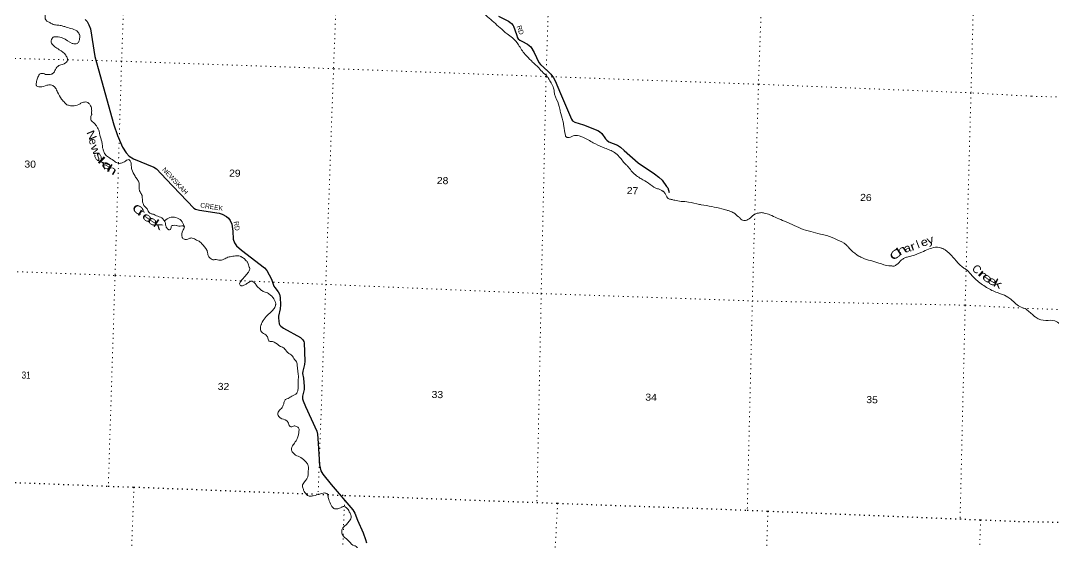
# Model space of a CAD drawing. Header units: feet. Extents: x -757852 to -501257, y -360805 to -170898.
# Drawn here: x -715126 to -689330, y -207059 to -194042 of the extents above; entities that cross this region are included whole.
import ezdxf
from ezdxf.enums import TextEntityAlignment as Align

# ---------------------------------------------------------------- set-up
doc = ezdxf.new("R2010")
doc.units = ezdxf.units.FT
doc.header["$LTSCALE"] = 80
doc.linetypes.add('DOTTED', pattern=[1.5, 0.3, -1.2])
for name, color, linetype, lineweight in [('29', 7, 'Continuous', 25), ('39', 7, 'Continuous', 13), ('41', 7, 'Continuous', 13), ('6', 7, 'DOTTED', 25), ('7', 7, 'DOTTED', 13)]:
    doc.layers.add(name, color=color, linetype=linetype, lineweight=lineweight)
doc.layers.add('30', color=7, linetype='Continuous')

msp = doc.modelspace()

# ---------------------------------------------------------------- linework, layer by layer
at = {"layer": '29'}
for points in [[(-703190.72, -193925.73), (-702935.8, -194052.59), (-702904.56, -194075.16), (-702862.64, -194112.87), (-702819.77, -194165.96), (-702812.02, -194182.8), (-702741.65, -194386.45), (-702712.01, -194465.94), (-702697.98, -194497.12), (-702658.05, -194530.71), (-702608.72, -194556.36), (-702465.05, -194624.85), (-702380.62, -194698.45), (-702300.33, -194832.96), (-702178.59, -195082.42), (-702141.76, -195131.17), (-701961.64, -195289.53), (-701879.24, -195376.59), (-701814.68, -195467.01), (-701775.65, -195540.23), (-701643.13, -195856.2), (-701414.22, -196382.96), (-701364.94, -196498.22), (-701338.89, -196539.11), (-701283.17, -196571.42), (-701067.71, -196640.8), (-700710.77, -196782.4), (-700665.58, -196810.39), (-700605.98, -196860.69), (-700518.14, -196992.97), (-700484.83, -197025.67), (-700435.21, -197066.9), (-700213.87, -197149.54), (-700138.38, -197195.75), (-700051.63, -197277.24), (-699700.05, -197585.4), (-699291.68, -197864.52), (-699185.1, -197942.78), (-699101.18, -198022.44), (-698990.4, -198177.73), (-698963.46, -198216.2), (-698928.5, -198331.88)], [(-713514.36, -194009.52), (-713467.02, -194065.49), (-713419.67, -194142.99), (-713383.17, -194248.4), (-713271.86, -194937.62), (-713193.15, -195232.45), (-712794.4, -196642.42), (-712705.26, -196902.94), (-712580.46, -197200.03), (-712492.4, -197337.34), (-712412.61, -197419.62), (-712304.56, -197491.65), (-711800.41, -197698.3), (-711728.32, -197742.55), (-711490.84, -197997.61), (-710801.8, -198722.13), (-710762.13, -198747.93), (-710658.14, -198771.13), (-710167.51, -198844.93), (-710095.05, -198868.49), (-709987.46, -198928.77), (-709935.82, -198971.82), (-709893.88, -199029.03), (-709854.04, -199118.22), (-709826.73, -199297.52), (-709819.62, -199497.12), (-709786.05, -199585.58), (-709733.54, -199656.43), (-709608.76, -199765.81), (-709030.77, -200206.93), (-708973.93, -200274.29), (-708863.54, -200493.43), (-708803.93, -200668.26), (-708779.17, -200701.99), (-708692.03, -200806.05), (-708663.8, -200864.94), (-708640.39, -200948.13), (-708636.09, -201128.97), (-708646.75, -201232.91), (-708684.5, -201412.08), (-708687.73, -201460.51), (-708680.7, -201537.61), (-708669.43, -201605.84), (-708652.22, -201640.28), (-708627.48, -201667.18), (-708557.57, -201714.77), (-708132.29, -201950.03), (-708098.12, -201979.35), (-708076.6, -202007.34), (-708052.93, -202048.24), (-708044.49, -202084.32), (-708029.02, -202534.62), (-708035.71, -202625.21), (-708078.75, -202788.82), (-708083.16, -202844.96), (-708061.38, -202965.91), (-708042.16, -203169.88), (-708044.6, -203243.47), (-708086.02, -203413.43), (-708089.5, -203475.58), (-708072.29, -203531.56), (-708012.53, -203665.97), (-707729.18, -204286.2), (-707708.62, -204356.1), (-707696.77, -204586.16), (-707660.87, -205123.24), (-707626.85, -205273.21), (-707579, -205357.87), (-707373.13, -205619), (-706824.82, -206246.38), (-706774.71, -206332.41), (-706715.27, -206503.64), (-706572.83, -206825.82), (-706507.88, -206986.88), (-706486.36, -207068.68)]]:
    msp.add_lwpolyline(points, dxfattribs=at)
at = {"layer": '39'}
msp.add_arc((-711320.2, -199224.1), 281.23, 11.59423, 138.02479, dxfattribs=at)
for points in [[(-689625.18, -187576.2), (-689256, -187406.05), (-688762, -187263.05), (-688360, -187289.05), (-687881, -187492.05), (-687561, -187745.05), (-687534, -188100.05), (-687666, -188396.05), (-687897, -188832.05), (-687940, -189064.05), (-687985, -189323.05), (-688204, -189866.05), (-688300, -190298.05), (-688275, -190540.05), (-688135, -190794.05), (-687964, -191131.05), (-687741, -191568.05), (-687130, -192219.05), (-686645, -192545.05), (-686473, -192647.05), (-686312, -192796.05), (-685842, -193178.05), (-685619, -193237.05), (-685235, -193238.05), (-684890, -193060.05), (-684635, -192812.05), (-684313, -192091.05), (-684157, -191340.05), (-684082, -191014.05), (-684050, -190818.05), (-684013, -190779.05), (-683861, -190900.05), (-683639, -191067.05), (-683445, -191192.05), (-683335, -191350.05), (-683087, -191546.05), (-683084, -191772.05), (-683223, -192015.05), (-683511, -192317.05), (-684298, -192824.05), (-684715, -193132.05), (-684838, -193436.05), (-684727, -193771.05), (-684445, -193991.05), (-683926, -194183.05), (-683689, -194417.05), (-683608, -194522.05), (-683377, -194601.05), (-682963, -194697.05), (-682425, -194803.05), (-681977, -194865.05), (-681832, -194806.05), (-681803, -194542.05), (-681929, -194319.05), (-682425, -193292.05), (-682535, -192987.05), (-682543, -192775.05), (-682390, -192689.05), (-682022, -192764.05), (-681658, -192853.05), (-680899, -193104.05), (-680425, -193327.05), (-680358, -193589.05), (-680395, -193757.05), (-680387, -193898.05), (-680345, -193845.05), (-680302, -193669.05), (-680302, -193514.05), (-680312, -193379.05), (-680176, -193471.05), (-679957, -193834.05), (-679849, -194062.05), (-679685, -194391.05), (-679471, -194645.05), (-678928, -194797.05), (-678523, -194833.05), (-678495, -194892.05), (-678727, -194917.05), (-678925, -194972.05), (-679005, -195010.05), (-679014, -195129.05), (-679075, -195066.05), (-679186, -195146.05), (-679269, -195174.05), (-679368, -195205.05), (-679249, -195259.05), (-679187, -195265.05), (-679150, -195167.05), (-679119, -195136.05), (-679044, -195196.05), (-678957, -195166.05), (-678907, -195045.05), (-678672, -194977.05), (-678424, -194946.05), (-678373, -194841.05), (-678307, -194795.05), (-678023, -194783.05)], [(-705934.5, -193040.22), (-705857.84, -193108.58), (-705788.29, -193221.06), (-705705.92, -193384.21), (-705669.16, -193441.5), (-705639.25, -193450.29), (-705604.24, -193414.92), (-705595.52, -193386.94), (-705598.09, -193328.48), (-705587.86, -193320.68), (-705571.7, -193317.05), (-705541.64, -193319.81), (-705505.17, -193389.18), (-705429.2, -193485.71), (-705364.29, -193541.69), (-705320.82, -193570.97), (-705284.53, -193565.82), (-705232.93, -193591.27), (-705163.02, -193607.1), (-705114.64, -193600.25), (-705084.04, -193580.87), (-705073.8, -193573.07), (-705016.79, -193459.69), (-705000.48, -193450.03), (-704968.31, -193448.81), (-704866.37, -193469.46), (-704846.3, -193469.96), (-704770.31, -193483.93), (-704633.57, -193559.82), (-704573.55, -193569.36), (-704525.57, -193578.61), (-704448.01, -193610.74), (-704375.85, -193616.55), (-704244.67, -193591.62), (-704106.53, -193576.51), (-704044.32, -193579.96), (-703990.4, -193583.52), (-703953.01, -193591.39), (-703919.86, -193591.02), (-703838.48, -193656.06), (-703808.42, -193658.82), (-703753.92, -193648.09), (-703739.87, -193648.44), (-703686.91, -193667.21), (-703645.14, -193695.76), (-703594.9, -193716.48), (-703547.73, -193840.49), (-703463.93, -193945.27), (-703151.27, -194218.85), (-702976.17, -194368.18), (-702836.12, -194472.35), (-702691.71, -194645.09), (-702526.82, -194882.78), (-702373.94, -195037.61), (-702346.53, -195066.48), (-702185.54, -195217.48), (-702072.12, -195343.13), (-702009.17, -195397.06), (-701937.02, -195485.44), (-701873.45, -195595.76), (-701812.32, -195724.14), (-701796.78, -195827.24), (-701774.96, -195920.41), (-701736.89, -196005.93), (-701656.51, -196249.58), (-701635.05, -196356.84), (-701566.66, -196598.18), (-701558.5, -196674.9), (-701519.72, -196895.36), (-701498.83, -196944.21), (-701484.98, -196952.61), (-701461.03, -196959.25), (-701325.45, -196918.31), (-701176.75, -196915.96), (-701083.19, -196950.5), (-700821.42, -197087.89), (-700595.1, -197196.22), (-700467.82, -197247.71), (-700408.13, -197271.34), (-700291.09, -197330.63), (-700173.16, -197436.26), (-699995.54, -197646.07), (-699964.06, -197673.04), (-699872.44, -197786.07), (-699770.48, -197887.27), (-699655.97, -197968.65), (-699630.23, -197983.38), (-699444.1, -198092.72), (-699260.43, -198220.12), (-699174.75, -198248.42), (-699111.27, -198280.21), (-699088.99, -198293.23), (-699068.58, -198304.28), (-699019.1, -198371.11), (-698984.6, -198438.42), (-698949.4, -198477.55), (-698877.72, -198503.49)], [(-714514.54, -193904.45), (-714499.5, -194020.29), (-714483.99, -194042.83), (-714416.62, -194080.74), (-714337.31, -194122.98), (-714223.53, -194151.97), (-714113.31, -194162.75), (-714025.62, -194191.09), (-713870.07, -194237.24), (-713722.96, -194299.28), (-713685.65, -194334.43), (-713666.51, -194373.17), (-713656.87, -194389.51), (-713653.21, -194486.27), (-713668.84, -194550.33), (-713708.41, -194607.75), (-713779.07, -194622.1), (-713801.1, -194619.54), (-713836.99, -194608.59), (-714068.76, -194475.99), (-714236.64, -194441.62), (-714313.32, -194455.84), (-714340.16, -194485.38), (-714363.67, -194543.21), (-714360.55, -194579.53), (-714339.64, -194628.38), (-714272.87, -194690.44), (-714162.23, -194765.67), (-713998.87, -194902.62), (-713956.97, -194996.29), (-713955.26, -195008.42), (-713964.42, -195054.51), (-714001.59, -195095.88), (-714167.97, -195164.25), (-714221.16, -195203.21), (-714284.24, -195318.46), (-714343.83, -195373.37), (-714392.31, -195384.25), (-714504.72, -195381.47), (-714556.48, -195362.06), (-714622.72, -195360.43), (-714651.32, -195379.86), (-714703.92, -195477.23), (-714732.63, -195583.26), (-714738.02, -195639.5), (-714732.4, -195655.75), (-714698.96, -195684.77), (-714638.99, -195696.33), (-714469.22, -195654.21), (-714376.49, -195640.39), (-714322.73, -195659.84), (-714255.95, -195721.91), (-714202.26, -195825.94), (-714104.03, -195997.52), (-714018.01, -196094.3), (-713984.68, -196127.34), (-713911.14, -196159.37), (-713851.12, -196168.91), (-713788.78, -196166.42), (-713640.86, -196113.69), (-713628.57, -196103.93), (-713531.37, -196072.1), (-713469.14, -196073.64), (-713423.71, -196104.98), (-713377.06, -196168.56), (-713360.13, -196215.29), (-713352.66, -196320.19), (-713351.97, -196364.75), (-713349.97, -196374.63), (-713354.33, -196388.62), (-713374.72, -196482.76), (-713361.9, -196533.42), (-713289.16, -196597.65), (-713246.17, -196647.04), (-713219, -196685.97), (-713163.55, -196800.11), (-713118.15, -196996.57), (-713110.51, -197012.87), (-713077.25, -197213.05), (-713056.95, -197286.05), (-713016.91, -197373.63), (-712934.33, -197446.16), (-712807.83, -197529.84), (-712710.89, -197590.64), (-712654.93, -197602.09), (-712572.03, -197579.98), (-712535.41, -197560.75), (-712480.32, -197525.86), (-712421.66, -197509.19), (-712388.22, -197538.2), (-712371.04, -197574.88), (-712361.22, -197665.75), (-712360, -197697.99), (-712347.38, -197756.7), (-712269.07, -197921.75), (-712206.91, -198007.87), (-712168.88, -198095.4)], [(-712168.88, -198095.4), (-712161.98, -198141.89), (-712162.79, -198256.65), (-712155.5, -198287.03), (-712103.52, -198378.94), (-712086.26, -198494.15), (-712081.87, -198560.71), (-712045.89, -198650.21), (-711981.28, -198718.25), (-711967.61, -198734.7), (-711925.43, -198816.3), (-711866.2, -198858.04), (-711792.41, -198880), (-711732.88, -198909.67), (-711601.58, -198961.25), (-711540.92, -199027.19), (-711513.96, -199074.18), (-711500.02, -199161.1), (-711465.56, -199230.43), (-711436.05, -199255.32), (-711403.97, -199258.13), (-711381.65, -199248.61), (-711359.45, -199162.57), (-711314.94, -199149.58), (-711234.65, -199151.56), (-711208.7, -199158.25), (-711138.63, -199168.04), (-711064.21, -199163.84), (-711046.96, -199168.74), (-711066.68, -199264.46), (-711089.29, -199449.16), (-711075.87, -199475.68), (-711042.15, -199492.62), (-711020.21, -199499.21), (-710953.77, -199492.8), (-710878.81, -199466.46), (-710840.62, -199465.39), (-710733.45, -199518.39), (-710687.62, -199533.62), (-710601.08, -199608.25), (-710474.45, -199768.46), (-710464.9, -199788.83), (-710452.63, -199861.64), (-710426.21, -199930.75), (-710345.58, -200001.22), (-710311.7, -200012.12), (-710275.32, -200002.95), (-710141.12, -200018.36), (-710080.56, -200005.77), (-709976.89, -199955.97), (-709863.69, -199926.56), (-709795.14, -199916.18), (-709642.63, -199921.97), (-709616.78, -199932.67), (-709604.89, -199939.01), (-709563.32, -199964.21), (-709490.68, -200032.46), (-709449.81, -200085.82), (-709416.19, -200189.35), (-709400.87, -200219.94), (-709405.88, -200260.09), (-709435.32, -200313.73), (-709509.9, -200406.53), (-709627.87, -200548.59), (-709653.84, -200624.47), (-709624.42, -200653.39), (-709606.5, -200659.88), (-709568.11, -200650.76), (-709492.9, -200614.36), (-709417.34, -200563.88), (-709405.15, -200558.14), (-709370.68, -200544.9), (-709342.57, -200545.59), (-709293.08, -200575.01), (-709234.59, -200646.94), (-709144.52, -200741.8), (-709067.52, -200796.07), (-708962.07, -200836.93), (-708873.16, -200897.54), (-708820.39, -200957.24), (-708759.17, -201081.59), (-708754.14, -201121.99), (-708760.85, -201150.02), (-708807.33, -201243.51), (-708904.05, -201337.77), (-709107.29, -201598.54), (-709117.97, -201624.45), (-709134.79, -201736.8), (-709131.36, -201761.05), (-709108.36, -201805.92), (-709001.84, -201885.08), (-708955.09, -201944.64), (-708923.09, -202032.02), (-708911.24, -202040.36), (-708837.17, -202050.26), (-708791.39, -202067.5), (-708635.28, -202172.05)], [(-698877.72, -198503.49), (-698785.78, -198521.89), (-698625.78, -198550.03), (-698443.41, -198566.64), (-698169.72, -198627.81), (-698123.7, -198634.99), (-697608.03, -198738.43), (-697488.32, -198771.61), (-697412.49, -198791.61), (-697311.25, -198840.45), (-697195.09, -198935.97), (-697165.47, -198956.84), (-697132.34, -198997.93), (-697094.69, -199019), (-697020.56, -199026.89), (-696959.7, -199002.22), (-696925.08, -198982.95), (-696812.2, -198885.07), (-696724.88, -198846.96), (-696670.39, -198836.24), (-696644.19, -198832.86), (-696550, -198841.25), (-696410.51, -198887), (-696048.78, -199042.99), (-695963.21, -199075.33), (-695746.79, -199177.37), (-695520.02, -199267.57), (-695386.21, -199299.1), (-695150.12, -199366.63), (-694984.92, -199404.05), (-694732.65, -199508.54), (-694503.66, -199636.82), (-694458.65, -199686.02), (-694292.88, -199843.81), (-694206.09, -199908.4), (-694186.26, -199918.96), (-694094.92, -199961.51), (-693686.28, -200088.47), (-693438.9, -200157.04), (-693368.74, -200162.82), (-693322.67, -200167.99), (-693253.57, -200135.47), (-693119.97, -200011.93), (-693056.65, -199969.21), (-692983.64, -199940.82), (-692862.4, -199911.62), (-692619.08, -199819), (-692276.57, -199694.62), (-692220.26, -199691.99), (-692152.4, -199709.79), (-692116.46, -199718.74), (-692064.77, -199740.16), (-691999.62, -199786.09), (-691787.88, -199996.75), (-691601.84, -200190.67), (-691522.78, -200242.98), (-691389.31, -200369.14), (-691256.13, -200507.38), (-690999.68, -200697), (-690731.77, -200828.53), (-690648.05, -200854.77), (-690463.4, -200941.93), (-690368.73, -201012.76), (-690354.97, -201025.18), (-690095.14, -201207.06), (-690037.22, -201220.59)], [(-690037.22, -201220.59), (-689833.92, -201390.52), (-689763.37, -201447.02), (-689516.73, -201523.06), (-689290.11, -201532.09), (-689166.27, -201618.4), (-689039.54, -201741.01), (-688860.28, -201853.18), (-688734.56, -201943.57), (-688682.96, -201963.28), (-688630, -201938.77), (-688583.2, -202048.84), (-688523.29, -202189.5), (-688296.02, -202242.81), (-688115.6, -202252.42), (-688063.72, -202392.83), (-687989.29, -202453.47), (-687799.81, -202364.8), (-687494.97, -202507.01), (-687260.72, -202854.22), (-687206.08, -203165.69), (-687320.1, -203606.71), (-687471.8, -204227.6), (-687657.55, -204781.06), (-687695.98, -205375.28), (-687767.06, -205596.36), (-687796.8, -205714.12), (-687917.89, -205798.88), (-688169.82, -206024.41), (-688391.81, -206190.52), (-688584.71, -206389.72)], [(-708635.28, -202172.05), (-708539.97, -202216.7), (-708508.78, -202255.73), (-708495.23, -202276.21), (-708458.13, -202319.41), (-708393.02, -202367.34), (-708320.43, -202437.61), (-708301.24, -202474.33), (-708234.92, -202554.51), (-708225.53, -202580.91), (-708214.04, -202685.91), (-708193.9, -202847.5), (-708196.08, -203181.71), (-708204.57, -203282.19), (-708230.04, -203337.94), (-708352.35, -203411.43), (-708442.06, -203465.59), (-708506.98, -203492.17), (-708544.65, -203553.66), (-708555.87, -203601.71), (-708564.74, -203635.72), (-708590.21, -203691.48), (-708678.94, -203787.94), (-708702.26, -203837.71), (-708699.09, -203872.02), (-708680.2, -203920.82), (-708640.84, -203954.01), (-708479.98, -204028.47), (-708450.66, -204061.42), (-708427.9, -204116.35), (-708402.94, -204163.28), (-708377.15, -204176), (-708292.19, -204151.93), (-708264.19, -204156.65), (-708202.6, -204184.35), (-708188.8, -204194.77), (-708177.3, -204217.2), (-708175.51, -204307.86), (-708191.88, -204402.09), (-708230.28, -204493.77), (-708305.41, -204608.7), (-708353.55, -204688.06), (-708363.01, -204746.21), (-708353.76, -204778.66), (-708328.66, -204819.55), (-708257.87, -204881.73), (-708130.79, -204941.25), (-708004.84, -205047.07), (-707989.23, -205065.58), (-707946.99, -205145.16), (-707943.55, -205332.51), (-707953.91, -205426.9), (-708066.5, -205595.27), (-708086.09, -205657.2), (-708082.47, -205673.4), (-708056.5, -205760.63), (-707982.74, -205865.16), (-707937.46, -205902.52), (-707907.49, -205909.3), (-707818.83, -205897.4), (-707634.88, -205849.61), (-707570.1, -205829.07), (-707478.06, -205843.43), (-707464.26, -205853.84), (-707451.04, -205888.39), (-707447.52, -205908.62), (-707416.17, -206022.16), (-707351.43, -206166.74), (-707306.35, -206212.15), (-707268.5, -206225.17), (-707204.12, -206220.73), (-707118.93, -206186.59), (-707094.49, -206173.1), (-707052.14, -206166.1), (-706990.55, -206193.8), (-706947.44, -206237.15), (-706916.69, -206294.3), (-706878.53, -206375.79), (-706869.98, -206436.42), (-706895.65, -206500.22), (-706959.89, -206581.17), (-706972.29, -206594.97), (-707075.22, -206697.13), (-707105.19, -206772.89), (-707104.27, -206817.22), (-707095.08, -206851.67), (-707064.2, -206902.79), (-706926.65, -207027.01), (-706788.96, -207145.2), (-706766.92, -207147.76), (-706723.8, -207191.12), (-706698.55, -207225.97), (-706685.88, -207282.67), (-706698.96, -207324.62), (-706742.4, -207375.9), (-706799.74, -207420.8), (-706818.25, -207438.46)]]:
    msp.add_spline(points, degree=3, dxfattribs=at)
at = {"layer": '6'}
for points in [[(-721553.75, -205367.75), (-720753.03, -205376.07), (-717666.51, -205486.08), (-715505.02, -205555.62), (-712936.61, -205657.42), (-712296.41, -205679.31), (-707695.23, -205857.71), (-707029.1, -205886.3), (-702229.05, -206063.74), (-701713.37, -206084.61), (-696975.41, -206254.64), (-696459.82, -206279.54), (-691660.23, -206475.44), (-691146.57, -206496.28), (-690197.59, -206535.53)], [(-690197.59, -206535.53), (-686489, -206612.05), (-685947, -206620.05), (-682090, -206698.05), (-681208, -206713.05), (-676758, -206877.05), (-675778, -206911.05), (-671465, -207047.05), (-670438, -207070.05), (-666072, -207125.05), (-664978, -207140.05), (-660757, -207184.05), (-659609, -207211.05), (-658834, -207225.05)]]:
    msp.add_lwpolyline(points, dxfattribs=at)
at = {"layer": '7'}
for p, q in [((-712414.31, -189920.59), (-712604.15, -195052.03)), ((-701874.92, -191532.41), (-702001.74, -195435.61)), ((-696575.85, -192274.75), (-696695.53, -195627.81)), ((-712767.32, -200398.49), (-712936.61, -205657.42)), ((-707029.1, -205886.3), (-707237.46, -211111.03)), ((-701713.37, -206084.61), (-701933.99, -210217.54))]:
    msp.add_line(p, q, dxfattribs=at)
for points in [[(-707105.05, -189922.1), (-707309.87, -195239.52), (-707504.22, -200621.45), (-707695.23, -205857.71)], [(-691243, -190535.57), (-691387.87, -195842.39), (-691532.53, -201140.97), (-691660.23, -206475.44)], [(-689876.43, -195926.36), (-691387.87, -195842.39), (-696695.53, -195627.81), (-702001.74, -195435.61), (-707309.87, -195239.52), (-712604.15, -195052.03), (-717291.78, -194935.51), (-721220.85, -194849.13)], [(-712604.15, -195052.03), (-712681.87, -197598.49), (-712767.32, -200398.49)], [(-702001.74, -195435.61), (-702122.8, -200851.57), (-702229.05, -206063.74)], [(-696695.53, -195627.81), (-696848.71, -201034.92), (-696975.19, -206245.61)], [(-689876.43, -195926.36), (-686146, -196039.05), (-681587, -196158.05), (-677630.14, -196226.24)], [(-721385.74, -200059.07), (-717487.38, -200218.74), (-712767.32, -200398.49), (-707504.22, -200621.45), (-702122.8, -200851.57), (-696848.71, -201034.92), (-691532.53, -201140.97), (-690036.67, -201219.36)], [(-671243.3, -201757.59), (-671514, -201752.05), (-676636, -201555.05), (-681882, -201407.05), (-686231.81, -201356.97), (-690036.67, -201219.36)], [(-712296.41, -205679.31), (-712492.68, -210956.66), (-712660.28, -216190.75)], [(-696459.82, -206279.54), (-696642.83, -211438.44), (-696823.88, -216753.67), (-696877.77, -218454.12)], [(-691146.57, -206496.28), (-691339.21, -211550.23), (-691537.21, -216893.24), (-691599.55, -218614.75)]]:
    msp.add_lwpolyline(points, dxfattribs=at)

# ---------------------------------------------------------------- texts
at = {"layer": '30'}
for s, p in [('R', (-702718.67, -194241.7)), ('D', (-702680.8, -194348.58))]:
    msp.add_text(s, height=120, rotation=289.509, dxfattribs=at).set_placement(p, align=Align.CENTER)
for s, rotation, width, p in [('NEWSKAH', 312.956, 1.05, (-711600.52, -197768.74)), ('CREEK', 351.446, 0.95, (-710645.37, -198699.92)), ('RD', 278.66, 0.9, (-709805.51, -199055.87))]:
    msp.add_text(s, height=120, rotation=rotation, dxfattribs=dict(at, width=width)).set_placement(p)
at = {"layer": '41'}
for s, rotation, width, p in [('N', 293.042, 1.2, (-713442.91, -196934.34)), ('w', 291.774, 1.3, (-713338.14, -197298.65)), ('s', 299.594, 1.7, (-713257.31, -197479.84)), ('k', 313.99, 2.25, (-713121.41, -197654.13)), ('a', 326.293, 1.7, (-713013.39, -197735.21)), ('h', 328.81, 1.6, (-712892.42, -197846.55))]:
    msp.add_text(s, height=200, rotation=rotation, dxfattribs=dict(at, width=width)).set_placement(p, align=Align.CENTER)
msp.add_text('e', height=200, rotation=283.373, dxfattribs=at).set_placement((-713409.76, -197079.52), align=Align.CENTER)
for s, rotation, width, p in [('C', 323.005, 1.5, (-712365.55, -198750.76)), ('r', 329.17, 1.7, (-712227.16, -198875.09)), ('e', 325.535, 1.65, (-712114.85, -198960.02)), ('e', 326.212, 1.6, (-711977.24, -199055.51)), ('k', 327.322, 1.75, (-711837.72, -199152.52)), ('a', 14.555, 1.15, (-693035.46, -199833.95)), ('r', 20.775, 1.35, (-692863.22, -199786.8)), ('e', 20.332, 1.2, (-692605.76, -199689.14)), ('y', 19.585, 1.25, (-692452.86, -199632.7)), ('C', 40.168, 1.6, (-693324.17, -200044.55)), ('h', 32.749, 1.65, (-693174.63, -199916.49)), ('r', 317.151, 2.15, (-691241.4, -200367.4)), ('e', 324.024, 1.7, (-691135.35, -200466.78)), ('e', 329.749, 1.5, (-690998.62, -200565.31)), ('k', 335.347, 1.5, (-690849.12, -200654.82))]:
    msp.add_text(s, height=200.9, rotation=rotation, dxfattribs=dict(at, width=width)).set_placement(p)
for s, rotation, p in [('l', 20.874, (-692707.9, -199727.78)), ('C', 314.735, (-691380.15, -200243.25))]:
    msp.add_text(s, height=200.9, rotation=rotation, dxfattribs=at).set_placement(p)
at = {"layer": '7'}
for s, rotation, width, p in [('30', 358.583, 1.1, (-715033.7, -197705.65)), ('29', 358.581, 1.1, (-709921.22, -197930.85)), ('28', 358.579, 1.1, (-704731.43, -198115.86)), ('27', 358.577, 1.1, (-699987.03, -198366.04)), ('26', 358.575, 1.1, (-694158.29, -198537.54)), ('31', 358.583, 0.85, (-715102.42, -202971.79)), ('32', 358.581, 1.1, (-710204.43, -203254.09)), ('33', 358.579, 1.1, (-704862.55, -203454.95)), ('34', 358.577, 1.1, (-699523.45, -203523.02)), ('35', 358.575, 1.1, (-694003.81, -203583.59))]:
    msp.add_text(s, height=175.8, rotation=rotation, dxfattribs=dict(at, width=width)).set_placement(p)

doc.saveas('drawing.dxf')
